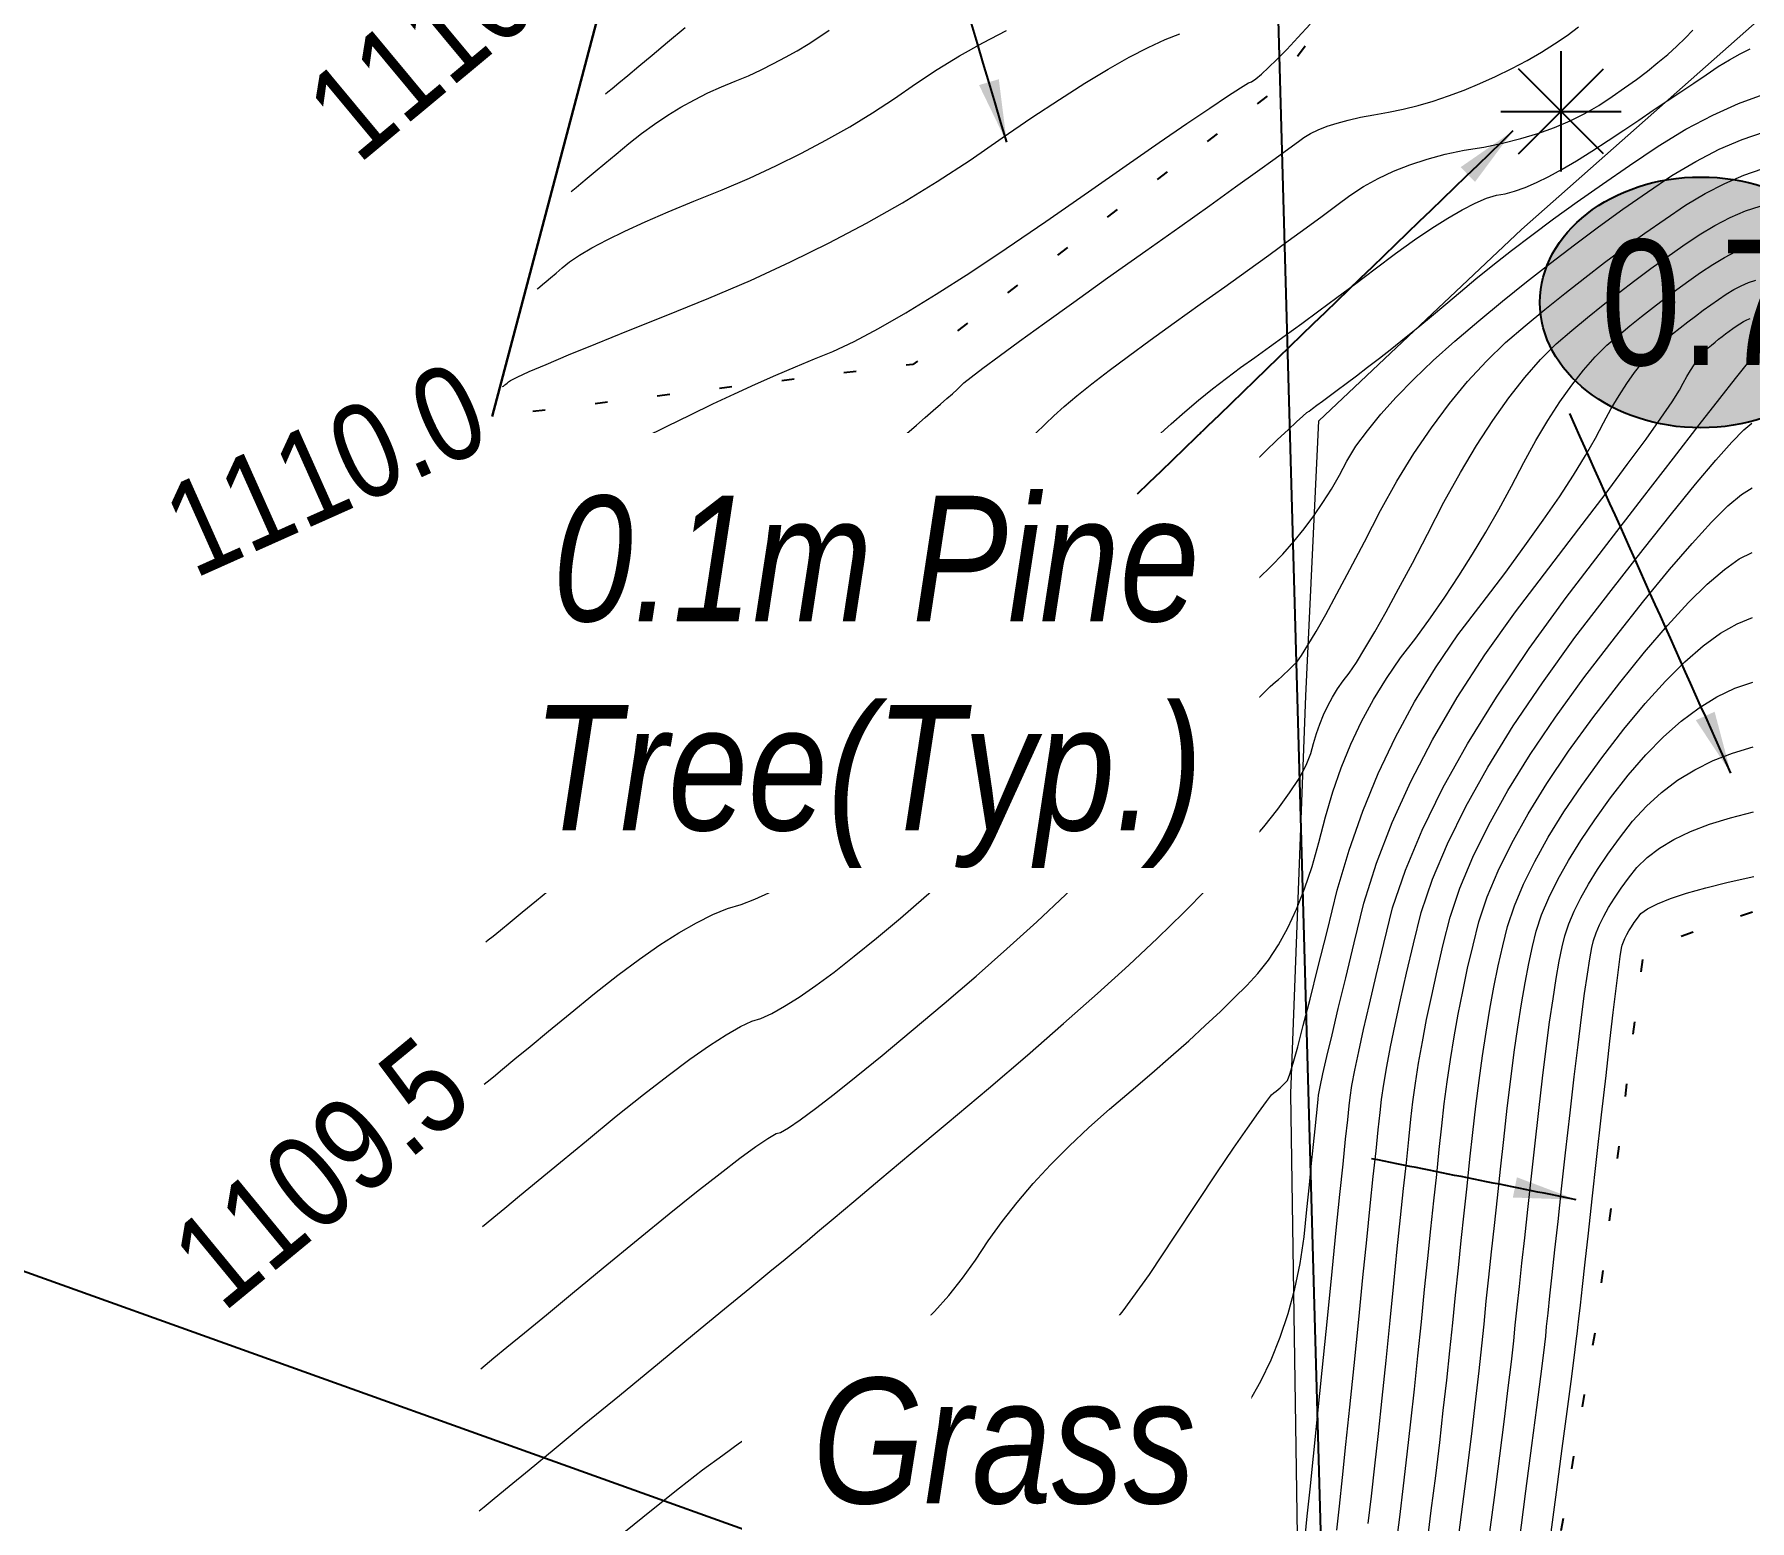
# Model space of a CAD drawing. Extents: x -19176 to -17597, y 5652440 to 5654285.
# Drawn here: x -17857.2 to -17843.51, y 5653144.84 to 5653156.69 of the extents above; entities that cross this region are included whole.
import ezdxf
from ezdxf.enums import TextEntityAlignment as Align

# ---------------------------------------------------------------- set-up
doc = ezdxf.new("R2010")
doc.units = 0
doc.header["$LTSCALE"] = 5
doc.linetypes.add('0', pattern=[1, 1, 0])
doc.linetypes.add('foc-TOPO', pattern=[1, 0.2, -0.8])
for name, color, linetype, lineweight, true_color in [('AS-STRUCTURE', 7, 'Continuous', 30, 0x595959), ('C-TOPO-MAJR', 7, 'Continuous', 15, 0xd3aa5f), ('C-TOPO-MINR', 7, 'Continuous', 13, 0xe9d5af)]:
    doc.layers.add(name, color=color, linetype=linetype, lineweight=lineweight, true_color=true_color)
doc.layers.add('C-TOPO-MAJR-TEXT', color=7, linetype='Continuous', true_color=0x644b1b)
for name, color, linetype in [('F-RW', 190, 'Continuous'), ('L-TITLEDB', 4, 'Continuous'), ('P-ELEVATION', 7, 'Continuous'), ('T-BUSH', 110, '0'), ('T-BUSH-T', 110, 'Continuous'), ('T-LOW-AREA', 48, 'foc-TOPO')]:
    doc.layers.add(name, color=color, linetype=linetype)
doc.layers.add('T-ELEVATION', color=48, linetype='Continuous', lineweight=18)
doc.styles.add('0.50', font='ARIALN.TTF', dxfattribs={"height": 0.5})
doc.styles.add('80', font='ARIALN.TTF', dxfattribs={"height": 10})
doc.styles.add('80L', font='ARIALN.TTF', dxfattribs={"height": 10})
doc.styles.get("Standard").update_dxf_attribs({"font": 'ARIALN.TTF'})
doc.dimstyles.new('Compass 250', dxfattribs={"dimscale": 0.25, "dimtxt": 0.45, "dimasz": 2, "dimexe": 0.2, "dimexo": 0.0625, "dimgap": 0.5, "dimtad": 0, "dimtih": 1, "dimtoh": 1, "dimzin": 0, "dimdsep": 46, "dimtxsty": '0.50', "dimcen": 0.1, "dimse1": 1, "dimse2": 1, "dimclrd": 256, "dimclrt": 256, "dimaunit": 1, "dimadec": 4, "dimazin": 0, "dimtfac": 0.06, "dimtofl": 0, "dimtmove": 0, "dimatfit": 0, "dimfxl": 0.2, "dimtolj": 1, "dimtzin": 0, "dimlwd": -1, "dimarcsym": 0})

# ---------------------------------------------------------------- blocks, each defined once
blk = doc.blocks.new('*U68')
at = {"layer": 'P-ELEVATION'}
h = blk.add_hatch(color=111, dxfattribs=at)
h.dxf.hatch_style = 1
edge = h.paths.add_edge_path()
edge.add_ellipse((0, 0), major_axis=(-12.83, 0), ratio=0.779302, start_angle=0, end_angle=360)
at = {"layer": 'P-ELEVATION', "color": 7, "flags": 128}
blk.add_lwpolyline([(0, 0, 12.5, 0, 0), (18.65, -12.14, 0, 0, 0)], format="xyseb", dxfattribs=at)
at = {"layer": 'P-ELEVATION', "color": 7}
blk.add_ellipse((0, 0), major_axis=(-12.83, 0), ratio=0.779302, dxfattribs=at)
at = {"layer": 'P-ELEVATION', "style": '80'}
blk.add_attdef('ELEVATION', text='', height=10, dxfattribs=at).set_placement((0, 0), align=Align.MIDDLE_CENTER)

msp = doc.modelspace()

# ---------------------------------------------------------------- linework, layer by layer
at = {"layer": 'AS-STRUCTURE', "flags": 128}
msp.add_lwpolyline([(-17848.525, 5653187.15), (-17848.492, 5653182.497), (-17849.943, 5653177.217), (-17849.309, 5653176.946), (-17849.078, 5653176.007), (-17849.393, 5653174.64), (-17850.104, 5653171.873), (-17848.893, 5653171.376), (-17849.054, 5653170.633), (-17853.547, 5653153.642)], dxfattribs=at)
at = {"layer": 'C-TOPO-MAJR', "flags": 128}
for points in [[(-17853.463, 5653153.881), (-17853.463, 5653153.881), (-17853.461, 5653153.882), (-17853.458, 5653153.885), (-17853.453, 5653153.889), (-17853.446, 5653153.895), (-17853.438, 5653153.902), (-17853.428, 5653153.91), (-17853.416, 5653153.92), (-17853.402, 5653153.931), (-17853.348, 5653153.958), (-17853.252, 5653154.001), (-17853.116, 5653154.059), (-17852.938, 5653154.134), (-17852.72, 5653154.223), (-17852.46, 5653154.329), (-17852.16, 5653154.45), (-17851.818, 5653154.587), (-17851.487, 5653154.729), (-17851.168, 5653154.876), (-17850.859, 5653155.028), (-17850.561, 5653155.186), (-17850.274, 5653155.348), (-17849.998, 5653155.516), (-17849.733, 5653155.688), (-17849.479, 5653155.866), (-17849.242, 5653156.027), (-17849.022, 5653156.172), (-17848.82, 5653156.3), (-17848.634, 5653156.412), (-17848.465, 5653156.508), (-17848.313, 5653156.587), (-17848.178, 5653156.65), (-17848.061, 5653156.696)], [(-17853.611, 5653148.319), (-17853.611, 5653148.319), (-17853.586, 5653148.339), (-17853.537, 5653148.379), (-17853.464, 5653148.439), (-17853.366, 5653148.52), (-17853.244, 5653148.62), (-17853.097, 5653148.741), (-17852.926, 5653148.882), (-17852.73, 5653149.043), (-17852.546, 5653149.188), (-17852.372, 5653149.317), (-17852.21, 5653149.43), (-17852.058, 5653149.526), (-17851.917, 5653149.607), (-17851.787, 5653149.672), (-17851.669, 5653149.72), (-17851.561, 5653149.753), (-17851.451, 5653149.794), (-17851.34, 5653149.844), (-17851.227, 5653149.903), (-17851.112, 5653149.97), (-17850.996, 5653150.046), (-17850.878, 5653150.13), (-17850.758, 5653150.224), (-17850.636, 5653150.326), (-17850.518, 5653150.427), (-17850.404, 5653150.528), (-17850.293, 5653150.629), (-17850.185, 5653150.729), (-17850.081, 5653150.828), (-17849.981, 5653150.928), (-17849.884, 5653151.026), (-17849.791, 5653151.124), (-17849.691, 5653151.226), (-17849.585, 5653151.331), (-17849.472, 5653151.439), (-17849.353, 5653151.551), (-17849.227, 5653151.665), (-17849.095, 5653151.784), (-17848.956, 5653151.905), (-17848.811, 5653152.03), (-17848.665, 5653152.157), (-17848.518, 5653152.287), (-17848.372, 5653152.42), (-17848.224, 5653152.555), (-17848.076, 5653152.693), (-17847.928, 5653152.834), (-17847.779, 5653152.977), (-17847.63, 5653153.122), (-17847.497, 5653153.251), (-17847.381, 5653153.364), (-17847.281, 5653153.459), (-17847.198, 5653153.538), (-17847.131, 5653153.601), (-17847.081, 5653153.646), (-17847.047, 5653153.675), (-17847.03, 5653153.687), (-17847.003, 5653153.707), (-17846.968, 5653153.733), (-17846.923, 5653153.766), (-17846.869, 5653153.806), (-17846.806, 5653153.853), (-17846.734, 5653153.907), (-17846.653, 5653153.968), (-17846.563, 5653154.036), (-17846.469, 5653154.109), (-17846.371, 5653154.186), (-17846.269, 5653154.267), (-17846.163, 5653154.353), (-17846.053, 5653154.443), (-17845.939, 5653154.538), (-17845.821, 5653154.637), (-17845.7, 5653154.741), (-17845.565, 5653154.851), (-17845.416, 5653154.967), (-17845.254, 5653155.09), (-17845.079, 5653155.219), (-17844.891, 5653155.355), (-17844.689, 5653155.497), (-17844.473, 5653155.645), (-17844.244, 5653155.8), (-17844.023, 5653155.934), (-17843.81, 5653156.047), (-17843.604, 5653156.139), (-17843.406, 5653156.21)], [(-17850.446, 5653144.806), (-17850.2, 5653144.962), (-17849.936, 5653145.132), (-17849.679, 5653145.32), (-17849.43, 5653145.524), (-17849.189, 5653145.745), (-17848.956, 5653145.984), (-17848.731, 5653146.239), (-17848.513, 5653146.512), (-17848.303, 5653146.801), (-17848.101, 5653147.107), (-17847.922, 5653147.377), (-17847.765, 5653147.611), (-17847.632, 5653147.808), (-17847.522, 5653147.969), (-17847.434, 5653148.093), (-17847.37, 5653148.181), (-17847.329, 5653148.233), (-17847.31, 5653148.249), (-17847.293, 5653148.264), (-17847.276, 5653148.278), (-17847.261, 5653148.291), (-17847.247, 5653148.304), (-17847.234, 5653148.316), (-17847.223, 5653148.327), (-17847.212, 5653148.338), (-17847.203, 5653148.348), (-17847.184, 5653148.398), (-17847.157, 5653148.488), (-17847.121, 5653148.617), (-17847.076, 5653148.787), (-17847.022, 5653148.997), (-17846.959, 5653149.246), (-17846.887, 5653149.536), (-17846.806, 5653149.865), (-17846.711, 5653150.185), (-17846.602, 5653150.495), (-17846.478, 5653150.796), (-17846.34, 5653151.087), (-17846.189, 5653151.368), (-17846.022, 5653151.64), (-17845.842, 5653151.903), (-17845.648, 5653152.155), (-17845.469, 5653152.392), (-17845.308, 5653152.612), (-17845.162, 5653152.816), (-17845.033, 5653153.004), (-17844.921, 5653153.175), (-17844.825, 5653153.331), (-17844.745, 5653153.47), (-17844.682, 5653153.592), (-17844.619, 5653153.706), (-17844.557, 5653153.811), (-17844.495, 5653153.907), (-17844.433, 5653153.994), (-17844.372, 5653154.072), (-17844.311, 5653154.14), (-17844.251, 5653154.201), (-17844.191, 5653154.252), (-17844.13, 5653154.302), (-17844.07, 5653154.35), (-17844.009, 5653154.398), (-17843.948, 5653154.444), (-17843.887, 5653154.49), (-17843.826, 5653154.534), (-17843.764, 5653154.577), (-17843.702, 5653154.619), (-17843.641, 5653154.655), (-17843.582, 5653154.686), (-17843.524, 5653154.711), (-17843.467, 5653154.73)], [(-17846.337, 5653144.623), (-17846.306, 5653144.867), (-17846.276, 5653145.116), (-17846.247, 5653145.369), (-17846.218, 5653145.626), (-17846.189, 5653145.888), (-17846.162, 5653146.154), (-17846.134, 5653146.425), (-17846.108, 5653146.683), (-17846.083, 5653146.93), (-17846.058, 5653147.165), (-17846.035, 5653147.388), (-17846.012, 5653147.599), (-17845.991, 5653147.799), (-17845.97, 5653147.986), (-17845.951, 5653148.162), (-17845.928, 5653148.338), (-17845.902, 5653148.517), (-17845.872, 5653148.696), (-17845.84, 5653148.877), (-17845.804, 5653149.059), (-17845.765, 5653149.243), (-17845.722, 5653149.428), (-17845.676, 5653149.614), (-17845.61, 5653149.812), (-17845.522, 5653150.021), (-17845.413, 5653150.242), (-17845.283, 5653150.475), (-17845.132, 5653150.718), (-17844.96, 5653150.974), (-17844.767, 5653151.241), (-17844.552, 5653151.519), (-17844.354, 5653151.765), (-17844.171, 5653151.978), (-17844.004, 5653152.159), (-17843.853, 5653152.307), (-17843.717, 5653152.423), (-17843.598, 5653152.507), (-17843.494, 5653152.558)], [(-17845.11, 5653144.667), (-17845.056, 5653145.067), (-17845.01, 5653145.414), (-17844.971, 5653145.708), (-17844.939, 5653145.948), (-17844.915, 5653146.136), (-17844.898, 5653146.27), (-17844.888, 5653146.351), (-17844.885, 5653146.379), (-17844.877, 5653146.447), (-17844.865, 5653146.557), (-17844.849, 5653146.707), (-17844.828, 5653146.899), (-17844.802, 5653147.131), (-17844.771, 5653147.405), (-17844.736, 5653147.719), (-17844.697, 5653148.074), (-17844.661, 5653148.388), (-17844.63, 5653148.661), (-17844.603, 5653148.892), (-17844.58, 5653149.082), (-17844.562, 5653149.231), (-17844.547, 5653149.338), (-17844.537, 5653149.404), (-17844.531, 5653149.429), (-17844.522, 5653149.455), (-17844.51, 5653149.482), (-17844.496, 5653149.512), (-17844.479, 5653149.542), (-17844.459, 5653149.574), (-17844.436, 5653149.608), (-17844.411, 5653149.643), (-17844.382, 5653149.68), (-17844.329, 5653149.718), (-17844.251, 5653149.758), (-17844.147, 5653149.799), (-17844.019, 5653149.841), (-17843.865, 5653149.884), (-17843.687, 5653149.929), (-17843.483, 5653149.975)]]:
    msp.add_lwpolyline(points, dxfattribs=at)
at = {"layer": 'C-TOPO-MINR', "flags": 128}
for points in [[(-17853.583, 5653150.587), (-17853.583, 5653150.587), (-17853.569, 5653150.598), (-17853.541, 5653150.622), (-17853.499, 5653150.656), (-17853.443, 5653150.702), (-17853.373, 5653150.76), (-17853.289, 5653150.829), (-17853.191, 5653150.91), (-17853.078, 5653151.003), (-17852.961, 5653151.089), (-17852.838, 5653151.17), (-17852.71, 5653151.246), (-17852.576, 5653151.315), (-17852.437, 5653151.379), (-17852.293, 5653151.437), (-17852.144, 5653151.49), (-17851.989, 5653151.536), (-17851.848, 5653151.58), (-17851.72, 5653151.621), (-17851.606, 5653151.658), (-17851.506, 5653151.693), (-17851.42, 5653151.725), (-17851.347, 5653151.753), (-17851.288, 5653151.779), (-17851.243, 5653151.801), (-17851.177, 5653151.844), (-17851.089, 5653151.907), (-17850.98, 5653151.991), (-17850.849, 5653152.094), (-17850.698, 5653152.219), (-17850.525, 5653152.363), (-17850.331, 5653152.528), (-17850.115, 5653152.713), (-17849.919, 5653152.883), (-17849.741, 5653153.037), (-17849.581, 5653153.177), (-17849.441, 5653153.301), (-17849.319, 5653153.411), (-17849.216, 5653153.505), (-17849.132, 5653153.584), (-17849.066, 5653153.648), (-17848.983, 5653153.722), (-17848.882, 5653153.807), (-17848.762, 5653153.903), (-17848.625, 5653154.009), (-17848.471, 5653154.125), (-17848.298, 5653154.253), (-17848.107, 5653154.39), (-17847.899, 5653154.538), (-17847.703, 5653154.678), (-17847.521, 5653154.808), (-17847.352, 5653154.93), (-17847.197, 5653155.043), (-17847.054, 5653155.147), (-17846.925, 5653155.242), (-17846.809, 5653155.328), (-17846.706, 5653155.406), (-17846.596, 5653155.477), (-17846.479, 5653155.542), (-17846.356, 5653155.6), (-17846.226, 5653155.651), (-17846.089, 5653155.696), (-17845.945, 5653155.734), (-17845.794, 5653155.766), (-17845.637, 5653155.792), (-17845.486, 5653155.822), (-17845.341, 5653155.859), (-17845.204, 5653155.901), (-17845.072, 5653155.948), (-17844.948, 5653156.001), (-17844.83, 5653156.06), (-17844.718, 5653156.124), (-17844.613, 5653156.194), (-17844.513, 5653156.263), (-17844.419, 5653156.331), (-17844.331, 5653156.398), (-17844.247, 5653156.465), (-17844.169, 5653156.531), (-17844.097, 5653156.596), (-17844.03, 5653156.66), (-17843.968, 5653156.724)], [(-17853.57, 5653151.721), (-17853.57, 5653151.721), (-17853.561, 5653151.728), (-17853.543, 5653151.743), (-17853.517, 5653151.765), (-17853.482, 5653151.794), (-17853.437, 5653151.83), (-17853.385, 5653151.874), (-17853.323, 5653151.924), (-17853.252, 5653151.982), (-17853.178, 5653152.037), (-17853.101, 5653152.088), (-17853.02, 5653152.135), (-17852.936, 5653152.179), (-17852.849, 5653152.219), (-17852.758, 5653152.256), (-17852.664, 5653152.289), (-17852.567, 5653152.318), (-17852.455, 5653152.357), (-17852.329, 5653152.406), (-17852.187, 5653152.464), (-17852.032, 5653152.532), (-17851.861, 5653152.61), (-17851.676, 5653152.697), (-17851.476, 5653152.794), (-17851.262, 5653152.9), (-17851.065, 5653153.002), (-17850.885, 5653153.098), (-17850.722, 5653153.19), (-17850.576, 5653153.277), (-17850.447, 5653153.358), (-17850.335, 5653153.435), (-17850.24, 5653153.507), (-17850.163, 5653153.573), (-17850.092, 5653153.635), (-17850.028, 5653153.69), (-17849.97, 5653153.741), (-17849.92, 5653153.786), (-17849.876, 5653153.825), (-17849.838, 5653153.859), (-17849.808, 5653153.888), (-17849.784, 5653153.911), (-17849.726, 5653153.958), (-17849.632, 5653154.029), (-17849.503, 5653154.125), (-17849.339, 5653154.244), (-17849.14, 5653154.388), (-17848.906, 5653154.556), (-17848.637, 5653154.748), (-17848.333, 5653154.964), (-17848.062, 5653155.157), (-17847.823, 5653155.327), (-17847.616, 5653155.475), (-17847.442, 5653155.6), (-17847.301, 5653155.701), (-17847.192, 5653155.78), (-17847.115, 5653155.836), (-17847.071, 5653155.869), (-17847.018, 5653155.9), (-17846.957, 5653155.93), (-17846.886, 5653155.958), (-17846.806, 5653155.983), (-17846.717, 5653156.007), (-17846.62, 5653156.03), (-17846.513, 5653156.05), (-17846.397, 5653156.069), (-17846.28, 5653156.093), (-17846.161, 5653156.123), (-17846.041, 5653156.158), (-17845.918, 5653156.199), (-17845.794, 5653156.245), (-17845.669, 5653156.298), (-17845.542, 5653156.355), (-17845.413, 5653156.419), (-17845.291, 5653156.483), (-17845.177, 5653156.548), (-17845.071, 5653156.614), (-17844.972, 5653156.681), (-17844.881, 5653156.75)], [(-17853.556, 5653152.855), (-17853.556, 5653152.855), (-17853.553, 5653152.858), (-17853.545, 5653152.864), (-17853.534, 5653152.873), (-17853.52, 5653152.885), (-17853.502, 5653152.9), (-17853.48, 5653152.918), (-17853.455, 5653152.939), (-17853.426, 5653152.962), (-17853.396, 5653152.985), (-17853.364, 5653153.006), (-17853.331, 5653153.025), (-17853.297, 5653153.043), (-17853.261, 5653153.059), (-17853.224, 5653153.074), (-17853.185, 5653153.088), (-17853.145, 5653153.1), (-17853.087, 5653153.122), (-17853.009, 5653153.155), (-17852.913, 5653153.198), (-17852.798, 5653153.251), (-17852.664, 5653153.315), (-17852.512, 5653153.389), (-17852.341, 5653153.473), (-17852.15, 5653153.567), (-17851.966, 5653153.657), (-17851.787, 5653153.743), (-17851.614, 5653153.824), (-17851.446, 5653153.9), (-17851.284, 5653153.972), (-17851.127, 5653154.039), (-17850.976, 5653154.102), (-17850.83, 5653154.161), (-17850.66, 5653154.241), (-17850.466, 5653154.345), (-17850.248, 5653154.47), (-17850.005, 5653154.619), (-17849.737, 5653154.789), (-17849.446, 5653154.982), (-17849.13, 5653155.198), (-17848.789, 5653155.436), (-17848.488, 5653155.646), (-17848.227, 5653155.827), (-17848.005, 5653155.979), (-17847.823, 5653156.103), (-17847.68, 5653156.198), (-17847.577, 5653156.265), (-17847.514, 5653156.303), (-17847.49, 5653156.312), (-17847.455, 5653156.336), (-17847.409, 5653156.373), (-17847.353, 5653156.425), (-17847.286, 5653156.491), (-17847.208, 5653156.571), (-17847.12, 5653156.665), (-17847.02, 5653156.773)], [(-17853.189, 5653154.659), (-17853.189, 5653154.659), (-17853.182, 5653154.665), (-17853.168, 5653154.677), (-17853.146, 5653154.695), (-17853.117, 5653154.719), (-17853.081, 5653154.749), (-17853.038, 5653154.786), (-17852.988, 5653154.828), (-17852.93, 5653154.876), (-17852.851, 5653154.929), (-17852.752, 5653154.988), (-17852.631, 5653155.052), (-17852.489, 5653155.122), (-17852.327, 5653155.196), (-17852.143, 5653155.276), (-17851.939, 5653155.361), (-17851.713, 5653155.451), (-17851.495, 5653155.545), (-17851.284, 5653155.642), (-17851.08, 5653155.743), (-17850.884, 5653155.847), (-17850.694, 5653155.954), (-17850.512, 5653156.064), (-17850.337, 5653156.178), (-17850.17, 5653156.296), (-17849.996, 5653156.409), (-17849.818, 5653156.518), (-17849.634, 5653156.622), (-17849.444, 5653156.722)], [(-17852.916, 5653155.437), (-17852.916, 5653155.437), (-17852.903, 5653155.448), (-17852.878, 5653155.469), (-17852.839, 5653155.501), (-17852.789, 5653155.544), (-17852.725, 5653155.597), (-17852.649, 5653155.661), (-17852.559, 5653155.735), (-17852.458, 5653155.821), (-17852.355, 5653155.901), (-17852.251, 5653155.975), (-17852.146, 5653156.045), (-17852.041, 5653156.109), (-17851.934, 5653156.169), (-17851.827, 5653156.223), (-17851.718, 5653156.272), (-17851.609, 5653156.316), (-17851.503, 5653156.361), (-17851.401, 5653156.408), (-17851.302, 5653156.457), (-17851.206, 5653156.508), (-17851.114, 5653156.56), (-17851.026, 5653156.613), (-17850.941, 5653156.669), (-17850.86, 5653156.725)], [(-17852.642, 5653156.216), (-17852.642, 5653156.216), (-17852.625, 5653156.231), (-17852.589, 5653156.26), (-17852.537, 5653156.304), (-17852.466, 5653156.363), (-17852.378, 5653156.437), (-17852.272, 5653156.525), (-17852.149, 5653156.628), (-17852.008, 5653156.746)], [(-17853.597, 5653149.453), (-17853.597, 5653149.453), (-17853.578, 5653149.469), (-17853.539, 5653149.5), (-17853.482, 5653149.548), (-17853.405, 5653149.611), (-17853.308, 5653149.69), (-17853.193, 5653149.785), (-17853.058, 5653149.896), (-17852.904, 5653150.023), (-17852.752, 5653150.139), (-17852.6, 5653150.245), (-17852.45, 5653150.34), (-17852.301, 5653150.425), (-17852.154, 5653150.5), (-17852.007, 5653150.564), (-17851.862, 5653150.618), (-17851.718, 5653150.662), (-17851.586, 5653150.705), (-17851.465, 5653150.748), (-17851.356, 5653150.792), (-17851.259, 5653150.835), (-17851.173, 5653150.878), (-17851.098, 5653150.921), (-17851.035, 5653150.965), (-17850.984, 5653151.008), (-17850.934, 5653151.05), (-17850.885, 5653151.093), (-17850.839, 5653151.136), (-17850.793, 5653151.178), (-17850.749, 5653151.22), (-17850.707, 5653151.262), (-17850.666, 5653151.304), (-17850.626, 5653151.345), (-17850.566, 5653151.404), (-17850.485, 5653151.479), (-17850.382, 5653151.572), (-17850.259, 5653151.682), (-17850.115, 5653151.808), (-17849.95, 5653151.952), (-17849.764, 5653152.113), (-17849.556, 5653152.291), (-17849.362, 5653152.46), (-17849.18, 5653152.619), (-17849.01, 5653152.77), (-17848.853, 5653152.911), (-17848.708, 5653153.043), (-17848.575, 5653153.166), (-17848.456, 5653153.28), (-17848.348, 5653153.385), (-17848.24, 5653153.487), (-17848.131, 5653153.585), (-17848.022, 5653153.681), (-17847.912, 5653153.774), (-17847.801, 5653153.863), (-17847.689, 5653153.949), (-17847.577, 5653154.033), (-17847.464, 5653154.113), (-17847.345, 5653154.198), (-17847.22, 5653154.289), (-17847.089, 5653154.385), (-17846.951, 5653154.486), (-17846.808, 5653154.592), (-17846.658, 5653154.704), (-17846.502, 5653154.821), (-17846.34, 5653154.943), (-17846.19, 5653155.051), (-17846.051, 5653155.145), (-17845.924, 5653155.226), (-17845.809, 5653155.292), (-17845.706, 5653155.345), (-17845.614, 5653155.384), (-17845.534, 5653155.409), (-17845.466, 5653155.42), (-17845.39, 5653155.44), (-17845.306, 5653155.47), (-17845.215, 5653155.509), (-17845.116, 5653155.557), (-17845.01, 5653155.615), (-17844.896, 5653155.682), (-17844.774, 5653155.758), (-17844.645, 5653155.844), (-17844.52, 5653155.927), (-17844.4, 5653156.007), (-17844.284, 5653156.085), (-17844.172, 5653156.16), (-17844.064, 5653156.232), (-17843.961, 5653156.302), (-17843.862, 5653156.368), (-17843.767, 5653156.433), (-17843.677, 5653156.488), (-17843.592, 5653156.535), (-17843.511, 5653156.574)], [(-17853.624, 5653147.184), (-17853.624, 5653147.184), (-17853.595, 5653147.209), (-17853.535, 5653147.258), (-17853.446, 5653147.331), (-17853.328, 5653147.428), (-17853.179, 5653147.551), (-17853.001, 5653147.697), (-17852.794, 5653147.868), (-17852.557, 5653148.063), (-17852.34, 5653148.237), (-17852.144, 5653148.389), (-17851.969, 5653148.519), (-17851.814, 5653148.627), (-17851.681, 5653148.714), (-17851.567, 5653148.779), (-17851.475, 5653148.822), (-17851.403, 5653148.844), (-17851.317, 5653148.883), (-17851.215, 5653148.94), (-17851.098, 5653149.013), (-17850.966, 5653149.105), (-17850.819, 5653149.213), (-17850.658, 5653149.339), (-17850.481, 5653149.483), (-17850.289, 5653149.644), (-17850.103, 5653149.804), (-17849.922, 5653149.963), (-17849.747, 5653150.122), (-17849.578, 5653150.28), (-17849.414, 5653150.437), (-17849.255, 5653150.593), (-17849.103, 5653150.749), (-17848.956, 5653150.904), (-17848.816, 5653151.048), (-17848.685, 5653151.182), (-17848.562, 5653151.306), (-17848.447, 5653151.419), (-17848.339, 5653151.522), (-17848.24, 5653151.615), (-17848.148, 5653151.697), (-17848.065, 5653151.769), (-17847.979, 5653151.844), (-17847.892, 5653151.921), (-17847.803, 5653152.002), (-17847.713, 5653152.085), (-17847.62, 5653152.172), (-17847.526, 5653152.261), (-17847.43, 5653152.354), (-17847.333, 5653152.449), (-17847.24, 5653152.546), (-17847.152, 5653152.646), (-17847.069, 5653152.747), (-17846.992, 5653152.851), (-17846.919, 5653152.957), (-17846.851, 5653153.065), (-17846.788, 5653153.175), (-17846.73, 5653153.288), (-17846.656, 5653153.406), (-17846.565, 5653153.53), (-17846.458, 5653153.661), (-17846.335, 5653153.798), (-17846.195, 5653153.94), (-17846.039, 5653154.089), (-17845.866, 5653154.244), (-17845.677, 5653154.405), (-17845.487, 5653154.563), (-17845.296, 5653154.716), (-17845.105, 5653154.867), (-17844.913, 5653155.013), (-17844.72, 5653155.156), (-17844.526, 5653155.296), (-17844.331, 5653155.432), (-17844.136, 5653155.564), (-17843.945, 5653155.678), (-17843.758, 5653155.774), (-17843.575, 5653155.852), (-17843.396, 5653155.913)], [(-17853.638, 5653146.05), (-17853.638, 5653146.05), (-17853.603, 5653146.079), (-17853.533, 5653146.136), (-17853.429, 5653146.222), (-17853.289, 5653146.337), (-17853.115, 5653146.481), (-17852.906, 5653146.653), (-17852.662, 5653146.854), (-17852.383, 5653147.083), (-17852.134, 5653147.286), (-17851.916, 5653147.46), (-17851.728, 5653147.608), (-17851.571, 5653147.728), (-17851.444, 5653147.821), (-17851.348, 5653147.886), (-17851.281, 5653147.925), (-17851.246, 5653147.935), (-17851.182, 5653147.972), (-17851.089, 5653148.035), (-17850.969, 5653148.124), (-17850.82, 5653148.24), (-17850.643, 5653148.381), (-17850.437, 5653148.548), (-17850.204, 5653148.742), (-17849.942, 5653148.962), (-17849.687, 5653149.18), (-17849.44, 5653149.398), (-17849.201, 5653149.615), (-17848.97, 5653149.831), (-17848.746, 5653150.045), (-17848.53, 5653150.259), (-17848.321, 5653150.471), (-17848.12, 5653150.683), (-17847.942, 5653150.87), (-17847.785, 5653151.034), (-17847.652, 5653151.173), (-17847.54, 5653151.288), (-17847.451, 5653151.379), (-17847.385, 5653151.446), (-17847.341, 5653151.489), (-17847.319, 5653151.508), (-17847.297, 5653151.527), (-17847.274, 5653151.547), (-17847.251, 5653151.568), (-17847.227, 5653151.59), (-17847.203, 5653151.613), (-17847.179, 5653151.636), (-17847.154, 5653151.66), (-17847.128, 5653151.685), (-17847.09, 5653151.738), (-17847.039, 5653151.819), (-17846.974, 5653151.928), (-17846.897, 5653152.065), (-17846.808, 5653152.23), (-17846.705, 5653152.423), (-17846.589, 5653152.644), (-17846.461, 5653152.893), (-17846.329, 5653153.128), (-17846.193, 5653153.349), (-17846.054, 5653153.554), (-17845.911, 5653153.746), (-17845.765, 5653153.923), (-17845.615, 5653154.085), (-17845.462, 5653154.233), (-17845.305, 5653154.367), (-17845.148, 5653154.497), (-17844.99, 5653154.625), (-17844.831, 5653154.749), (-17844.672, 5653154.871), (-17844.512, 5653154.99), (-17844.351, 5653155.105), (-17844.189, 5653155.218), (-17844.027, 5653155.328), (-17843.869, 5653155.422), (-17843.714, 5653155.502), (-17843.562, 5653155.567), (-17843.414, 5653155.617)], [(-17853.651, 5653144.916), (-17853.651, 5653144.916), (-17853.611, 5653144.949), (-17853.532, 5653145.015), (-17853.412, 5653145.113), (-17853.252, 5653145.245), (-17853.052, 5653145.409), (-17852.812, 5653145.607), (-17852.532, 5653145.837), (-17852.213, 5653146.1), (-17851.933, 5653146.331), (-17851.693, 5653146.528), (-17851.492, 5653146.693), (-17851.331, 5653146.825), (-17851.211, 5653146.924), (-17851.129, 5653146.991), (-17851.088, 5653147.025), (-17851.086, 5653147.025), (-17851.085, 5653147.026), (-17851.083, 5653147.028), (-17851.082, 5653147.029), (-17851.081, 5653147.03), (-17851.08, 5653147.031), (-17851.079, 5653147.032), (-17851.078, 5653147.033), (-17851.077, 5653147.035), (-17851.035, 5653147.07), (-17850.951, 5653147.141), (-17850.827, 5653147.245), (-17850.661, 5653147.384), (-17850.455, 5653147.558), (-17850.207, 5653147.766), (-17849.918, 5653148.009), (-17849.587, 5653148.286), (-17849.277, 5653148.55), (-17848.988, 5653148.802), (-17848.718, 5653149.042), (-17848.469, 5653149.269), (-17848.239, 5653149.484), (-17848.031, 5653149.686), (-17847.842, 5653149.876), (-17847.673, 5653150.053), (-17847.524, 5653150.218), (-17847.392, 5653150.372), (-17847.28, 5653150.513), (-17847.185, 5653150.642), (-17847.11, 5653150.758), (-17847.053, 5653150.863), (-17847.015, 5653150.956), (-17846.995, 5653151.036), (-17846.972, 5653151.115), (-17846.945, 5653151.191), (-17846.915, 5653151.264), (-17846.881, 5653151.335), (-17846.844, 5653151.404), (-17846.803, 5653151.471), (-17846.759, 5653151.535), (-17846.711, 5653151.597), (-17846.653, 5653151.683), (-17846.585, 5653151.793), (-17846.506, 5653151.927), (-17846.416, 5653152.085), (-17846.316, 5653152.268), (-17846.206, 5653152.474), (-17846.085, 5653152.705), (-17845.954, 5653152.959), (-17845.823, 5653153.196), (-17845.694, 5653153.413), (-17845.565, 5653153.612), (-17845.437, 5653153.793), (-17845.31, 5653153.954), (-17845.184, 5653154.098), (-17845.058, 5653154.222), (-17844.934, 5653154.328), (-17844.809, 5653154.432), (-17844.683, 5653154.533), (-17844.557, 5653154.632), (-17844.431, 5653154.729), (-17844.303, 5653154.823), (-17844.176, 5653154.915), (-17844.048, 5653155.004), (-17843.919, 5653155.091), (-17843.793, 5653155.167), (-17843.67, 5653155.23), (-17843.549, 5653155.282), (-17843.432, 5653155.321)], [(-17852.497, 5653144.743), (-17852.262, 5653144.933), (-17852.053, 5653145.1), (-17851.868, 5653145.243), (-17851.708, 5653145.362), (-17851.573, 5653145.458), (-17851.463, 5653145.531), (-17851.378, 5653145.58), (-17851.318, 5653145.605), (-17851.249, 5653145.638), (-17851.171, 5653145.678), (-17851.083, 5653145.726), (-17850.987, 5653145.782), (-17850.881, 5653145.845), (-17850.767, 5653145.915), (-17850.643, 5653145.994), (-17850.51, 5653146.079), (-17850.381, 5653146.173), (-17850.256, 5653146.276), (-17850.135, 5653146.387), (-17850.018, 5653146.507), (-17849.905, 5653146.635), (-17849.796, 5653146.772), (-17849.69, 5653146.917), (-17849.589, 5653147.071), (-17849.478, 5653147.224), (-17849.358, 5653147.376), (-17849.23, 5653147.527), (-17849.092, 5653147.677), (-17848.945, 5653147.826), (-17848.788, 5653147.974), (-17848.623, 5653148.121), (-17848.449, 5653148.267), (-17848.285, 5653148.407), (-17848.132, 5653148.54), (-17847.99, 5653148.666), (-17847.858, 5653148.786), (-17847.737, 5653148.9), (-17847.627, 5653149.007), (-17847.527, 5653149.107), (-17847.438, 5653149.201), (-17847.354, 5653149.308), (-17847.275, 5653149.43), (-17847.2, 5653149.565), (-17847.131, 5653149.714), (-17847.066, 5653149.878), (-17847.006, 5653150.055), (-17846.951, 5653150.246), (-17846.9, 5653150.451), (-17846.841, 5653150.65), (-17846.773, 5653150.843), (-17846.696, 5653151.03), (-17846.611, 5653151.211), (-17846.516, 5653151.386), (-17846.413, 5653151.555), (-17846.301, 5653151.719), (-17846.179, 5653151.876), (-17846.061, 5653152.037), (-17845.946, 5653152.202), (-17845.834, 5653152.372), (-17845.725, 5653152.545), (-17845.619, 5653152.722), (-17845.515, 5653152.902), (-17845.415, 5653153.087), (-17845.318, 5653153.276), (-17845.221, 5653153.451), (-17845.125, 5653153.612), (-17845.03, 5653153.759), (-17844.935, 5653153.893), (-17844.841, 5653154.013), (-17844.747, 5653154.119), (-17844.654, 5653154.211), (-17844.562, 5653154.29), (-17844.47, 5653154.367), (-17844.377, 5653154.442), (-17844.283, 5653154.515), (-17844.189, 5653154.587), (-17844.095, 5653154.656), (-17844.001, 5653154.724), (-17843.906, 5653154.791), (-17843.81, 5653154.855), (-17843.717, 5653154.911), (-17843.626, 5653154.958), (-17843.537, 5653154.996), (-17843.45, 5653155.025)], [(-17848.679, 5653144.659), (-17848.393, 5653144.877), (-17848.143, 5653145.084), (-17847.93, 5653145.277), (-17847.753, 5653145.459), (-17847.613, 5653145.628), (-17847.509, 5653145.785), (-17847.416, 5653145.95), (-17847.333, 5653146.122), (-17847.26, 5653146.303), (-17847.197, 5653146.491), (-17847.144, 5653146.687), (-17847.102, 5653146.89), (-17847.069, 5653147.102), (-17847.047, 5653147.321), (-17847.027, 5653147.517), (-17847.01, 5653147.689), (-17846.995, 5653147.838), (-17846.982, 5653147.964), (-17846.971, 5653148.066), (-17846.963, 5653148.144), (-17846.957, 5653148.2), (-17846.954, 5653148.231), (-17846.941, 5653148.298), (-17846.919, 5653148.401), (-17846.888, 5653148.539), (-17846.847, 5653148.713), (-17846.797, 5653148.922), (-17846.738, 5653149.167), (-17846.67, 5653149.447), (-17846.593, 5653149.763), (-17846.491, 5653150.082), (-17846.366, 5653150.406), (-17846.217, 5653150.734), (-17846.045, 5653151.066), (-17845.848, 5653151.402), (-17845.628, 5653151.742), (-17845.384, 5653152.086), (-17845.116, 5653152.435), (-17844.877, 5653152.747), (-17844.669, 5653153.022), (-17844.491, 5653153.261), (-17844.342, 5653153.463), (-17844.223, 5653153.629), (-17844.134, 5653153.759), (-17844.075, 5653153.852), (-17844.046, 5653153.909), (-17844.017, 5653153.961), (-17843.988, 5653154.01), (-17843.959, 5653154.054), (-17843.931, 5653154.094), (-17843.903, 5653154.13), (-17843.875, 5653154.162), (-17843.847, 5653154.19), (-17843.819, 5653154.213), (-17843.791, 5653154.236), (-17843.763, 5653154.259), (-17843.735, 5653154.281), (-17843.707, 5653154.302), (-17843.679, 5653154.323), (-17843.65, 5653154.344), (-17843.622, 5653154.364), (-17843.593, 5653154.383), (-17843.565, 5653154.4), (-17843.538, 5653154.414), (-17843.511, 5653154.425)], [(-17847.061, 5653144.711), (-17847.044, 5653144.875), (-17847.022, 5653145.089), (-17846.995, 5653145.354), (-17846.963, 5653145.67), (-17846.926, 5653146.036), (-17846.884, 5653146.452), (-17846.846, 5653146.825), (-17846.813, 5653147.154), (-17846.784, 5653147.44), (-17846.759, 5653147.682), (-17846.739, 5653147.88), (-17846.722, 5653148.035), (-17846.711, 5653148.146), (-17846.703, 5653148.214), (-17846.688, 5653148.308), (-17846.665, 5653148.43), (-17846.634, 5653148.579), (-17846.595, 5653148.754), (-17846.549, 5653148.956), (-17846.495, 5653149.186), (-17846.433, 5653149.442), (-17846.364, 5653149.726), (-17846.262, 5653150.026), (-17846.129, 5653150.345), (-17845.963, 5653150.681), (-17845.765, 5653151.034), (-17845.536, 5653151.405), (-17845.274, 5653151.793), (-17844.98, 5653152.199), (-17844.654, 5653152.622), (-17844.369, 5653152.993), (-17844.123, 5653153.311), (-17843.918, 5653153.576), (-17843.753, 5653153.788), (-17843.629, 5653153.947), (-17843.544, 5653154.053), (-17843.5, 5653154.107)], [(-17846.809, 5653144.763), (-17846.788, 5653144.955), (-17846.764, 5653145.182), (-17846.736, 5653145.445), (-17846.705, 5653145.743), (-17846.671, 5653146.075), (-17846.634, 5653146.443), (-17846.6, 5653146.778), (-17846.569, 5653147.079), (-17846.542, 5653147.348), (-17846.518, 5653147.584), (-17846.496, 5653147.787), (-17846.478, 5653147.956), (-17846.464, 5653148.093), (-17846.452, 5653148.196), (-17846.434, 5653148.318), (-17846.41, 5653148.459), (-17846.38, 5653148.618), (-17846.343, 5653148.795), (-17846.301, 5653148.991), (-17846.252, 5653149.205), (-17846.196, 5653149.437), (-17846.135, 5653149.688), (-17846.045, 5653149.955), (-17845.926, 5653150.237), (-17845.78, 5653150.534), (-17845.604, 5653150.847), (-17845.401, 5653151.176), (-17845.169, 5653151.52), (-17844.909, 5653151.88), (-17844.62, 5653152.255), (-17844.364, 5653152.584), (-17844.139, 5653152.866), (-17843.947, 5653153.103), (-17843.786, 5653153.294), (-17843.658, 5653153.439), (-17843.562, 5653153.538), (-17843.498, 5653153.591)], [(-17846.558, 5653144.815), (-17846.532, 5653145.035), (-17846.505, 5653145.276), (-17846.477, 5653145.535), (-17846.447, 5653145.815), (-17846.416, 5653146.115), (-17846.384, 5653146.434), (-17846.354, 5653146.731), (-17846.326, 5653147.005), (-17846.3, 5653147.257), (-17846.276, 5653147.486), (-17846.254, 5653147.693), (-17846.235, 5653147.877), (-17846.217, 5653148.039), (-17846.201, 5653148.179), (-17846.181, 5653148.328), (-17846.156, 5653148.488), (-17846.126, 5653148.657), (-17846.092, 5653148.836), (-17846.052, 5653149.025), (-17846.008, 5653149.224), (-17845.959, 5653149.433), (-17845.905, 5653149.651), (-17845.827, 5653149.883), (-17845.724, 5653150.129), (-17845.596, 5653150.388), (-17845.444, 5653150.661), (-17845.266, 5653150.947), (-17845.064, 5653151.247), (-17844.838, 5653151.56), (-17844.586, 5653151.887), (-17844.359, 5653152.174), (-17844.155, 5653152.422), (-17843.975, 5653152.631), (-17843.82, 5653152.801), (-17843.688, 5653152.931), (-17843.58, 5653153.022), (-17843.496, 5653153.074)], [(-17846.091, 5653144.631), (-17846.055, 5653144.919), (-17846.02, 5653145.196), (-17845.988, 5653145.462), (-17845.959, 5653145.716), (-17845.932, 5653145.96), (-17845.907, 5653146.193), (-17845.884, 5653146.415), (-17845.862, 5653146.636), (-17845.839, 5653146.856), (-17845.816, 5653147.074), (-17845.793, 5653147.29), (-17845.77, 5653147.506), (-17845.747, 5653147.72), (-17845.723, 5653147.933), (-17845.7, 5653148.144), (-17845.674, 5653148.348), (-17845.647, 5653148.545), (-17845.618, 5653148.735), (-17845.588, 5653148.918), (-17845.555, 5653149.094), (-17845.521, 5653149.262), (-17845.485, 5653149.423), (-17845.447, 5653149.577), (-17845.392, 5653149.741), (-17845.32, 5653149.914), (-17845.229, 5653150.096), (-17845.122, 5653150.288), (-17844.997, 5653150.49), (-17844.855, 5653150.701), (-17844.695, 5653150.921), (-17844.518, 5653151.151), (-17844.349, 5653151.356), (-17844.187, 5653151.534), (-17844.033, 5653151.687), (-17843.886, 5653151.814), (-17843.747, 5653151.916), (-17843.615, 5653151.991), (-17843.492, 5653152.041)], [(-17845.846, 5653144.64), (-17845.803, 5653144.971), (-17845.764, 5653145.276), (-17845.73, 5653145.555), (-17845.7, 5653145.807), (-17845.674, 5653146.033), (-17845.652, 5653146.233), (-17845.634, 5653146.406), (-17845.616, 5653146.589), (-17845.596, 5653146.781), (-17845.574, 5653146.982), (-17845.552, 5653147.193), (-17845.528, 5653147.412), (-17845.503, 5653147.641), (-17845.477, 5653147.879), (-17845.449, 5653148.127), (-17845.421, 5653148.358), (-17845.393, 5653148.574), (-17845.365, 5653148.775), (-17845.336, 5653148.959), (-17845.307, 5653149.128), (-17845.278, 5653149.281), (-17845.248, 5653149.418), (-17845.218, 5653149.54), (-17845.175, 5653149.669), (-17845.117, 5653149.806), (-17845.046, 5653149.95), (-17844.961, 5653150.102), (-17844.863, 5653150.261), (-17844.75, 5653150.428), (-17844.624, 5653150.602), (-17844.484, 5653150.783), (-17844.344, 5653150.946), (-17844.203, 5653151.09), (-17844.061, 5653151.215), (-17843.919, 5653151.321), (-17843.777, 5653151.408), (-17843.633, 5653151.476), (-17843.489, 5653151.525)], [(-17845.601, 5653144.649), (-17845.552, 5653145.023), (-17845.509, 5653145.356), (-17845.472, 5653145.648), (-17845.441, 5653145.897), (-17845.416, 5653146.106), (-17845.397, 5653146.272), (-17845.385, 5653146.397), (-17845.37, 5653146.542), (-17845.352, 5653146.706), (-17845.332, 5653146.891), (-17845.31, 5653147.095), (-17845.286, 5653147.319), (-17845.259, 5653147.562), (-17845.23, 5653147.826), (-17845.198, 5653148.109), (-17845.168, 5653148.368), (-17845.139, 5653148.603), (-17845.111, 5653148.814), (-17845.084, 5653149), (-17845.058, 5653149.162), (-17845.034, 5653149.3), (-17845.011, 5653149.414), (-17844.989, 5653149.503), (-17844.957, 5653149.598), (-17844.915, 5653149.698), (-17844.863, 5653149.804), (-17844.801, 5653149.915), (-17844.728, 5653150.032), (-17844.646, 5653150.154), (-17844.553, 5653150.282), (-17844.45, 5653150.416), (-17844.339, 5653150.537), (-17844.219, 5653150.646), (-17844.09, 5653150.743), (-17843.952, 5653150.827), (-17843.806, 5653150.9), (-17843.651, 5653150.96), (-17843.487, 5653151.008)], [(-17845.355, 5653144.657), (-17845.3, 5653145.075), (-17845.253, 5653145.437), (-17845.213, 5653145.741), (-17845.182, 5653145.988), (-17845.158, 5653146.178), (-17845.142, 5653146.311), (-17845.135, 5653146.388), (-17845.123, 5653146.494), (-17845.109, 5653146.632), (-17845.091, 5653146.799), (-17845.069, 5653146.997), (-17845.044, 5653147.225), (-17845.015, 5653147.484), (-17844.983, 5653147.773), (-17844.947, 5653148.092), (-17844.915, 5653148.378), (-17844.884, 5653148.632), (-17844.857, 5653148.853), (-17844.832, 5653149.041), (-17844.81, 5653149.197), (-17844.791, 5653149.319), (-17844.774, 5653149.409), (-17844.76, 5653149.466), (-17844.74, 5653149.526), (-17844.713, 5653149.59), (-17844.679, 5653149.658), (-17844.64, 5653149.729), (-17844.594, 5653149.803), (-17844.541, 5653149.881), (-17844.482, 5653149.963), (-17844.416, 5653150.048), (-17844.334, 5653150.128), (-17844.235, 5653150.202), (-17844.119, 5653150.271), (-17843.986, 5653150.334), (-17843.836, 5653150.392), (-17843.669, 5653150.444), (-17843.485, 5653150.492)]]:
    msp.add_lwpolyline(points, dxfattribs=at)
at = {"layer": 'F-RW'}
msp.add_line((-17870.885, 5653151.699), (-17846.889, 5653143.106), dxfattribs=at)
at = {"layer": 'L-TITLEDB', "flags": 128}
msp.add_lwpolyline([(-17846.784, 5653139.351), (-17848.09, 5653185.925)], dxfattribs=at)
at = {"layer": 'T-BUSH', "linetype": 'Continuous'}
for p, q in [((-17845.02, 5653155.596), (-17845.02, 5653156.556)), ((-17844.68, 5653155.737), (-17845.359, 5653156.416)), ((-17845.359, 5653155.737), (-17844.68, 5653156.416)), ((-17845.5, 5653156.076), (-17844.54, 5653156.076))]:
    msp.add_line(p, q, dxfattribs=at)
at = {"layer": 'T-ELEVATION', "ltscale": 0.1, "flags": 128}
msp.add_lwpolyline([(-17853.724, 5653138.889), (-17849.384, 5653139.05), (-17847.736, 5653139.384), (-17847.066, 5653139.969), (-17847.058, 5653141.334), (-17847.121, 5653144.542), (-17847.175, 5653148.246), (-17847.056, 5653151.416), (-17846.952, 5653153.61), (-17845.335, 5653155.135), (-17843.432, 5653156.818), (-17840.506, 5653156.425)], dxfattribs=at)
at = {"layer": 'T-LOW-AREA', "ltscale": 0.1, "flags": 128}
for points in [[(-17842.4, 5653169.028), (-17843.681, 5653162.948), (-17844.745, 5653159.736), (-17847.344, 5653156.213), (-17850.19, 5653154.059), (-17853.547, 5653153.642)], [(-17853.046, 5653134.9), (-17848.446, 5653137.231), (-17846.15, 5653138.814), (-17845.581, 5653141.471), (-17844.742, 5653146.373), (-17844.357, 5653149.4), (-17842.421, 5653150.059), (-17840.235, 5653148.545), (-17837.932, 5653145.458), (-17834.507, 5653141.455), (-17834.184, 5653137.77), (-17834.553, 5653136.492), (-17835.443, 5653136.297), (-17839.452, 5653137.79), (-17843.228, 5653139.688), (-17845.484, 5653138.257), (-17847.941, 5653136.223), (-17852.451, 5653133.556)]]:
    msp.add_lwpolyline(points, dxfattribs=at)

# ---------------------------------------------------------------- block references
at = {"xscale": 0.1000155304115623, "yscale": 0.1000155304115623, "zscale": 0.1000155304115623}
msp.add_blockref('*U68', (-17843.905, 5653154.553), dxfattribs=at).add_auto_attribs({'ELEVATION': '0.7'})

# ---------------------------------------------------------------- texts
at = {"layer": 'C-TOPO-MAJR-TEXT', "char_height": 0.75, "attachment_point": 5}
for s, insert, rotation in [('1110.5', (-17853.842, 5653156.772, 1110.5), 39.7532), ('1110.0', (-17854.877, 5653153.221, 1110), 24.0886), ('1109.5', (-17854.914, 5653147.612, 1109.5), 39.4577)]:
    msp.add_mtext(s, dxfattribs=dict(at, insert=insert, rotation=rotation))

# ---------------------------------------------------------------- leaders
at = {"layer": 'T-ELEVATION', "path_type": 1}
for points in [[(-17849.442, 5653155.83), (-17850.938, 5653160.877)], [(-17843.665, 5653150.799), (-17844.951, 5653153.667)], [(-17844.898, 5653147.398), (-17846.533, 5653147.725)]]:
    msp.add_leader(points, dimstyle='Compass 250', override={"dimgap": 0.5, "dimtad": 0, "dimclrd": 256}, dxfattribs=at)

# ---------------------------------------------------------------- next in the draw order: texts
at = {"layer": 'T-BUSH-T', "char_height": 1, "attachment_point": 1, "style": '80L', "bg_fill": 2}
for s, width, insert in [('\\pi0.005;{\\fArial Narrow|b0|i1|c0|p34; 0.1m Pine \\P\\pi0.16018;Tree(Typ.)}', 5.45816, (-17853.385, 5653153.011)), ('\\pi0.060593;{\\fArial Narrow|b0|i1|c0|p34;Grass}', 3.06321, (-17851.053, 5653145.977))]:
    msp.add_mtext_dynamic_manual_height_columns(s, width=width, gutter_width=50, heights=[0], dxfattribs=dict(at, insert=insert))

# ---------------------------------------------------------------- next in the draw order: leaders
at = {"layer": 'T-BUSH-T', "path_type": 1}
msp.add_leader([(-17845.404, 5653155.92), (-17848.401, 5653153.024)], dimstyle='Compass 250', override={"dimgap": 0.5, "dimtad": 0, "dimclrd": 256}, dxfattribs=at)

doc.saveas('drawing.dxf')
